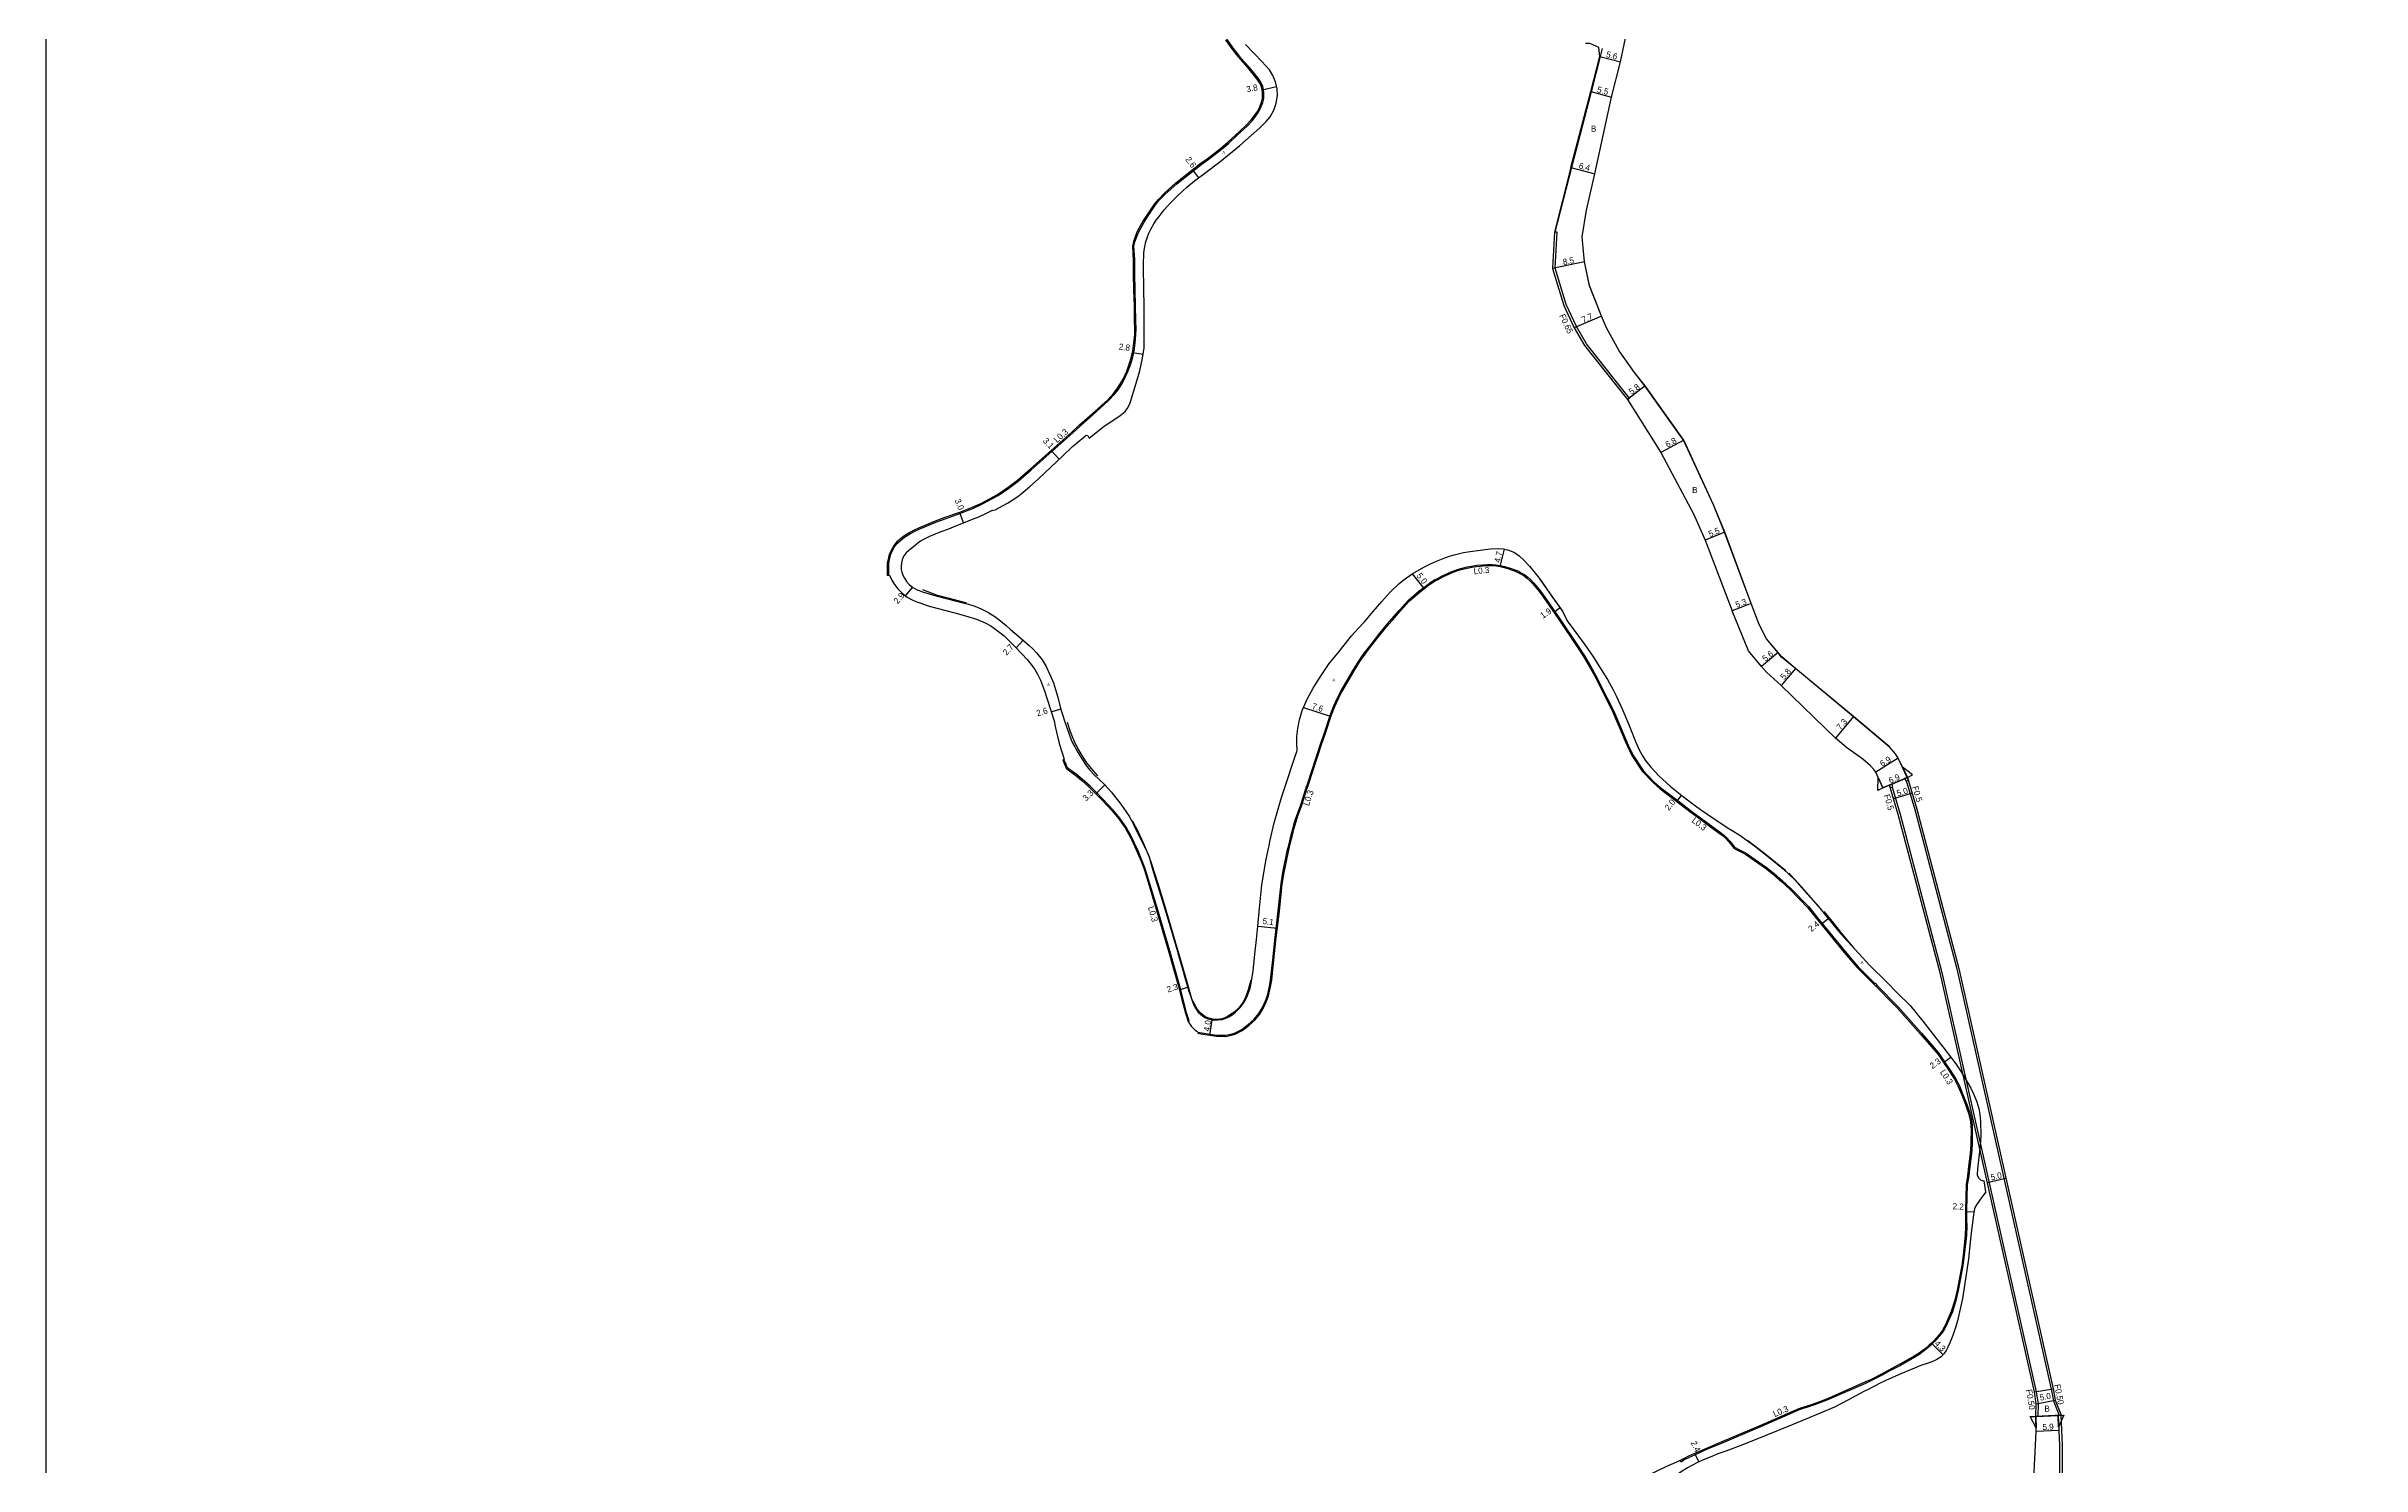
# Model space of a CAD drawing. Header units: metres. Extents: x -4000 to 0, y -102000 to -99000.
# Drawn here: x -4000 to -3399, y -100783 to -100414 of the extents above; entities that cross this region are included whole.
import ezdxf

# ---------------------------------------------------------------- set-up
doc = ezdxf.new("R2010")
doc.units = ezdxf.units.M
doc.header["$LTSCALE"] = 2.5
for name, color, linetype in [('側溝・桝', 7, 'Continuous'), ('図郭', 7, 'Continuous'), ('幅員', 7, 'Continuous'), ('歩道・分離帯・安全施設', 7, 'Continuous'), ('舗装', 7, 'Continuous'), ('道路', 7, 'Continuous')]:
    doc.layers.add(name, color=color, linetype=linetype)
doc.styles.get("Standard").update_dxf_attribs({"font": ''})
doc.styles.add('YOKO_DECO', font='')
doc.styles.get('Standard').set_extended_font_data('@MS PGothic')
doc.styles.get('YOKO_DECO').set_extended_font_data('MS PGothic')

msp = doc.modelspace()

# ---------------------------------------------------------------- linework, layer by layer
at = {"layer": '側溝・桝'}
for points in [[(-3781.2, -100551.15), (-3781.16, -100548), (-3780.88, -100546.63), (-3780.63, -100545.69), (-3779.94, -100544.19), (-3779.5, -100543.47), (-3778.94, -100542.76), (-3777.08, -100541.26), (-3775.53, -100540.32), (-3774.39, -100539.71), (-3773.28, -100539.16), (-3768.97, -100537.38), (-3766.53, -100536.45), (-3762.73, -100535.12), (-3759.17, -100533.71), (-3756.97, -100532.69), (-3752.76, -100530.39), (-3749.98, -100528.5), (-3747.54, -100526.65), (-3744.16, -100523.75), (-3738.8, -100518.97), (-3735.67, -100516.17), (-3733.36, -100514.1), (-3731.38, -100512.28), (-3728.15, -100509.43), (-3724.07, -100505.75), (-3722.56, -100504.11), (-3721.63, -100502.95), (-3720.68, -100501.48), (-3720.03, -100500.31), (-3719.06, -100498.22), (-3718.4, -100496.42), (-3717.81, -100494.46), (-3717.47, -100492.84), (-3717.18, -100490.79), (-3716.97, -100488.57), (-3716.94, -100487.07), (-3716.98, -100484.99), (-3717.06, -100481.12), (-3717.17, -100477.02), (-3717.25, -100472.83), (-3717.3, -100469.09), (-3717.43, -100466.77), (-3717.49, -100465.66), (-3717.22, -100464.51), (-3716.68, -100462.96), (-3716.25, -100461.9), (-3714.87, -100459.36), (-3713.76, -100457.73), (-3711.89, -100454.92), (-3710.9, -100453.68), (-3709.37, -100452.11), (-3706.38, -100449.45), (-3702.65, -100446.44), (-3699.81, -100444.26), (-3698.31, -100443.22), (-3695.61, -100441.13), (-3694.16, -100439.94), (-3692.86, -100438.81), (-3690.85, -100436.98), (-3689.7, -100435.89), (-3688.19, -100434.48), (-3686.74, -100432.93), (-3686.17, -100432.23), (-3685.14, -100430.78), (-3684.59, -100429.72), (-3684.02, -100428.27), (-3683.79, -100427.16), (-3683.74, -100426.55), (-3683.73, -100425.85), (-3683.84, -100424.89), (-3684.05, -100424.11), (-3684.43, -100423.21), (-3684.74, -100422.71), (-3685.24, -100421.99), (-3686.24, -100420.69), (-3687.64, -100419.01), (-3689.52, -100416.91), (-3690.62, -100415.57), (-3691.38, -100414.57), (-3691.96, -100413.76), (-3693.39, -100411.8)], [(-3589.3, -100505.5), (-3588.79, -100505.1), (-3591.52, -100501.63), (-3599.94, -100491.02), (-3602.53, -100486.53), (-3605.25, -100480.78), (-3608.11, -100471.34), (-3607.6, -100461.99), (-3608.25, -100461.95)], [(-3700.87, -100669.87), (-3696.04, -100670.61), (-3693.69, -100670.67), (-3692.28, -100670.37), (-3691.34, -100670.1), (-3689.51, -100669.15), (-3687.83, -100667.87), (-3686.28, -100666.52), (-3685.07, -100665), (-3684.12, -100663.45), (-3683.31, -100661.72), (-3682.83, -100660.34), (-3682.29, -100658), (-3681.99, -100656.36), (-3681.45, -100651.04), (-3680.92, -100646.09), (-3680.02, -100638.37), (-3679.26, -100631.36), (-3678.78, -100628.34), (-3677.67, -100622.84), (-3677.19, -100620.89), (-3676.63, -100618.6), (-3676.24, -100617.04), (-3675.66, -100615.07), (-3675.18, -100613.58), (-3674.27, -100611.04), (-3672.84, -100606.66), (-3672.35, -100605.14), (-3669.03, -100594.99), (-3668.09, -100592.31), (-3666.44, -100587.32), (-3665.58, -100585.1), (-3665.16, -100584.15), (-3664.55, -100582.84), (-3663.85, -100581.47), (-3662.96, -100579.94), (-3660.82, -100576.24), (-3659.89, -100574.67), (-3659.07, -100573.42), (-3658.1, -100572.03), (-3657.23, -100570.85), (-3655.9, -100569.15), (-3653.59, -100566.18), (-3651.61, -100563.75), (-3650.51, -100562.48), (-3648.6, -100560.31), (-3646.15, -100557.57), (-3643.38, -100555.22), (-3641.49, -100553.76), (-3640.34, -100552.93), (-3639.38, -100552.35), (-3638.62, -100551.95), (-3637.41, -100551.3), (-3635.86, -100550.57), (-3634.65, -100550.07), (-3633.22, -100549.55), (-3632.21, -100549.26), (-3630.98, -100548.97), (-3629.78, -100548.75), (-3628.43, -100548.55), (-3626.83, -100548.39), (-3625.66, -100548.31), (-3624.36, -100548.32), (-3623.44, -100548.4), (-3622.31, -100548.6), (-3621.25, -100548.87), (-3620.03, -100549.21), (-3619.44, -100549.41), (-3618.52, -100549.73), (-3617.82, -100550.03), (-3616.91, -100550.49), (-3615.99, -100551.04), (-3615.21, -100551.66), (-3614.44, -100552.34), (-3613.7, -100553.1), (-3612.68, -100554.29), (-3611.89, -100555.3), (-3610.78, -100556.82), (-3609.36, -100558.84), (-3606.88, -100562.46), (-3602.31, -100569.33), (-3600.5, -100572.11), (-3598.66, -100575.17), (-3597.57, -100577.06), (-3596.31, -100579.59), (-3594.65, -100582.91), (-3593.03, -100586.15), (-3592.1, -100588.28), (-3591.22, -100590.39), (-3589.12, -100595.28), (-3587.89, -100597.8), (-3585.24, -100601.88), (-3582.44, -100604.78), (-3580.63, -100606.36), (-3575.48, -100610.31), (-3572.55, -100612.52), (-3569.76, -100614.58), (-3567.17, -100616.53), (-3564.41, -100618.53), (-3563.59, -100619.25), (-3562.7, -100620.26), (-3561.58, -100621.65), (-3561.36, -100621.91), (-3560.59, -100622.33), (-3558.51, -100623.33), (-3557.82, -100623.79), (-3556.16, -100624.97), (-3553.31, -100627), (-3551.2, -100628.68), (-3549.02, -100630.54), (-3546.87, -100632.56), (-3542.2, -100637.32), (-3539.59, -100640.61), (-3532.34, -100649.47), (-3530.52, -100651.61), (-3529.37, -100652.89), (-3527.93, -100654.33), (-3525.45, -100656.8), (-3524.98, -100657.27)], [(-3703.41, -100667.06), (-3703.12, -100666.96), (-3703.83, -100664.87), (-3704.73, -100661.31), (-3705.61, -100657.91), (-3708.2, -100648.75), (-3711.38, -100637.78), (-3714.03, -100629.06), (-3714.65, -100627.18), (-3714.89, -100626.45), (-3715.6, -100624.7), (-3716.59, -100622.32), (-3717.42, -100620.58), (-3718.28, -100618.78), (-3718.98, -100617.52), (-3719.51, -100616.61), (-3720.36, -100615.35), (-3721.17, -100614.25), (-3722.37, -100612.75), (-3723.82, -100611.11), (-3725.81, -100609.05), (-3727.15, -100607.71), (-3728.88, -100605.95), (-3730.92, -100604.13), (-3732.49, -100602.86), (-3733.71, -100601.99), (-3733.95, -100601.81), (-3734.82, -100601.06), (-3735.19, -100600.07), (-3735.66, -100598.98)], [(-3520.55, -100606.21), (-3518.49, -100613.19)], [(-3516.88, -100604.5), (-3514.66, -100612.04), (-3503.75, -100653.42), (-3479.24, -100762.66), (-3478.67, -100765.68), (-3477.15, -100769.47)], [(-3518.49, -100613.19), (-3507.64, -100654.37), (-3483.12, -100763.3), (-3482.59, -100766.45), (-3482.71, -100769.73), (-3483.21, -100769.72)], [(-3524.55, -100657.7), (-3518.99, -100663.31), (-3512.96, -100670.17), (-3510, -100673.54), (-3508.37, -100675.51), (-3506.92, -100677.59), (-3505.47, -100679.75), (-3504.13, -100681.91), (-3503.1, -100683.86), (-3502.16, -100686.05), (-3501.09, -100688.8), (-3500.39, -100690.86), (-3499.97, -100692.53), (-3499.81, -100694.08), (-3499.75, -100695.51), (-3499.77, -100698.29), (-3499.8, -100699.12), (-3499.98, -100701.46), (-3500.4, -100704.81), (-3500.66, -100707.21), (-3501.04, -100709.51), (-3501.23, -100716.11), (-3501.2, -100718.56), (-3501.19, -100720.32), (-3501.25, -100722.69), (-3501.82, -100727.82), (-3502.19, -100730.55), (-3502.78, -100733.78), (-3503.4, -100736.98), (-3503.98, -100739.62), (-3504.91, -100742.54), (-3506.24, -100745.62), (-3506.77, -100746.69), (-3507.33, -100747.64), (-3508.3, -100748.88), (-3509.54, -100750.28), (-3510.14, -100750.9), (-3510.78, -100751.51), (-3511.72, -100752.29), (-3513.58, -100753.73), (-3514.64, -100754.36), (-3518.38, -100756.46), (-3521.46, -100758.07), (-3523.18, -100758.99), (-3525.89, -100760.36), (-3527.5, -100761.13), (-3537.49, -100765.5), (-3539.31, -100766.23), (-3540.74, -100766.75), (-3542.56, -100767.34), (-3544.22, -100767.87), (-3544.7, -100768.05), (-3546.29, -100768.74), (-3554.77, -100772.41), (-3565.71, -100777.07), (-3567.72, -100777.89), (-3569.7, -100778.75), (-3571.73, -100779.67), (-3573.29, -100780.36), (-3574.58, -100780.99), (-3574.91, -100781.15)], [(-3475.89, -100800), (-3476.27, -100794.09), (-3476.27, -100777.23), (-3476.62, -100769.44)]]:
    msp.add_lwpolyline(points, dxfattribs=at)
for points in [[(-3517.07, -100604.55), (-3516.4, -100604.36), (-3516.6, -100603.68), (-3517.27, -100603.88)], [(-3521.03, -100606.35), (-3520.36, -100606.15), (-3520.55, -100605.48), (-3521.22, -100605.68)], [(-3524.77, -100657.92), (-3524.44, -100657.59), (-3524.87, -100657.16), (-3525.2, -100657.49)], [(-3575.43, -100781.61), (-3575.64, -100781.18), (-3575.04, -100780.88), (-3574.83, -100781.31)]]:
    msp.add_lwpolyline(points, close=True, dxfattribs=at)
at = {"layer": '図郭'}
msp.add_lwpolyline([(-4000, -100800), (-4000, -100200), (-3200, -100200), (-3200, -100800)], close=True, dxfattribs=at)
at = {"layer": '幅員'}
for points in [[(-3596.49, -100416.31), (-3591.1, -100417.71)], [(-3684.16, -100424.95), (-3680.43, -100424.14)], [(-3598.8, -100425.46), (-3593.48, -100426.86)], [(-3702.31, -100445.76), (-3700.72, -100447.88)], [(-3603.97, -100445.15), (-3597.78, -100446.78)], [(-3600.44, -100469.68), (-3608.76, -100471.42)], [(-3596.03, -100483.79), (-3603.11, -100486.83)], [(-3717.89, -100493.26), (-3715.08, -100493.67)], [(-3584.74, -100501.92), (-3589.3, -100505.5)], [(-3739.01, -100518.73), (-3736.9, -100520.97)], [(-3574.68, -100516.02), (-3580.66, -100519.26)], [(-3762.84, -100534.82), (-3761.74, -100537.59)], [(-3564.04, -100539.94), (-3569.12, -100542.04)], [(-3622.38, -100548.9), (-3621.28, -100544.35)], [(-3776.81, -100556.49), (-3774.96, -100554.27)], [(-3645.2, -100550.73), (-3642.15, -100554.65)], [(-3608.46, -100560.7), (-3606.88, -100559.58)], [(-3557.14, -100558.48), (-3562.1, -100560.35)], [(-3748.07, -100570.04), (-3746.26, -100568.02)], [(-3550.18, -100571.25), (-3554.49, -100574.82)], [(-3545.67, -100575.37), (-3549.4, -100579.81)], [(-3738.99, -100586.65), (-3736.48, -100585.88)], [(-3673.47, -100585.5), (-3666.3, -100587.88)], [(-3530.59, -100587.87), (-3535.3, -100593.45)], [(-3518.98, -100598.67), (-3524.82, -100602.34)], [(-3516.6, -100603.68), (-3522.94, -100606.42)], [(-3727.38, -100607.94), (-3725.08, -100605.61)], [(-3576.51, -100609.9), (-3575.25, -100608.33)], [(-3515.39, -100607.8), (-3520.18, -100609.21)], [(-3685.32, -100642.29), (-3680.24, -100642.88)], [(-3538.97, -100641.85), (-3537.14, -100640.36)], [(-3705.7, -100658.86), (-3703.55, -100658.19)], [(-3697.79, -100670.65), (-3697.15, -100666.67)], [(-3507.18, -100677.76), (-3505.32, -100676.37)], [(-3495.87, -100708.93), (-3491.03, -100707.85)], [(-3501.53, -100716.44), (-3499.29, -100716.56)], [(-3510.35, -100750.68), (-3507.34, -100753.73)], [(-3483.1, -100766.48), (-3478.19, -100765.53)], [(-3477.24, -100773.36), (-3483.14, -100773.63)], [(-3571.85, -100779.39), (-3570.77, -100781.57)]]:
    msp.add_lwpolyline(points, dxfattribs=at)
at = {"layer": '歩道・分離帯・安全施設'}
for points in [[(-3595.9, -100414.27), (-3596.4, -100416.33), (-3598.7, -100425.48), (-3603.87, -100445.18), (-3608.15, -100461.98)], [(-3516.63, -100603.7), (-3519.01, -100598.69), (-3519.7, -100597.58), (-3521.36, -100595.71), (-3530.61, -100587.89), (-3545.69, -100575.39), (-3549.27, -100572.39), (-3550.2, -100571.27), (-3553.19, -100567.66), (-3555.11, -100563.95), (-3557.17, -100558.49), (-3564.07, -100539.95), (-3566.99, -100532.88), (-3574.71, -100516.03), (-3584.77, -100501.93), (-3587.5, -100498.47), (-3591.45, -100492.8), (-3594.76, -100486.82), (-3596.06, -100483.8), (-3599.17, -100475.89), (-3600.47, -100469.69), (-3601, -100464.18)], [(-3760.91, -100558.35), (-3765.37, -100557.2), (-3768.48, -100556.36), (-3772.34, -100554.94)], [(-3606.11, -100560.49), (-3609.13, -100556.26), (-3612.08, -100552.05)], [(-3726.9, -100603.24), (-3728.5, -100601.39), (-3729.7, -100599.89), (-3730.7, -100598.43), (-3732.26, -100595.83), (-3733.1, -100594), (-3733.93, -100591.79), (-3734.75, -100589.4)], [(-3687.09, -100656.36), (-3687.79, -100658.88), (-3688.14, -100659.94), (-3688.57, -100661.01), (-3689.2, -100662.18), (-3690.24, -100663.53), (-3691.44, -100664.64), (-3692.91, -100665.65), (-3693.88, -100666.12), (-3694.55, -100666.38), (-3695.85, -100666.56), (-3696.78, -100666.54), (-3698.28, -100666.18), (-3699.11, -100665.77), (-3700.13, -100664.95), (-3701.04, -100663.9), (-3701.95, -100662.27), (-3702.43, -100661.19), (-3703.47, -100657.49), (-3704.99, -100652.4), (-3706.29, -100647.98), (-3707.9, -100642.37), (-3709.55, -100636.73), (-3711.2, -100631.3), (-3712.87, -100626.19), (-3713.55, -100624.21), (-3714.97, -100620.77), (-3716.41, -100617.76), (-3717.86, -100614.98)], [(-3548.16, -100627.97), (-3553.63, -100623.53), (-3558.05, -100620.11)], [(-3539.14, -100637.75), (-3543.97, -100632.15), (-3546.83, -100629.06), (-3547.3, -100628.52)], [(-3530.39, -100648.05), (-3533.86, -100643.92), (-3536.08, -100641.13), (-3538.24, -100638.48)]]:
    msp.add_lwpolyline(points, dxfattribs=at)
at = {"layer": '道路'}
for points in [[(-3600.97, -100464.17), (-3601.06, -100463.21), (-3599.92, -100456.3), (-3597.78, -100446.78), (-3593.48, -100426.86), (-3591.1, -100417.71), (-3589.18, -100408.7)], [(-3758.36, -100532.97), (-3757.12, -100532.4), (-3752.93, -100530.11), (-3750.17, -100528.24), (-3747.74, -100526.4), (-3744.37, -100523.5), (-3739.01, -100518.73), (-3735.89, -100515.93), (-3733.58, -100513.86), (-3731.6, -100512.03), (-3728.37, -100509.18), (-3724.3, -100505.52), (-3722.81, -100503.9), (-3721.9, -100502.76), (-3720.96, -100501.31), (-3720.32, -100500.16), (-3719.36, -100498.1), (-3718.7, -100496.31), (-3718.13, -100494.38), (-3717.79, -100492.79), (-3717.5, -100490.75), (-3717.29, -100488.55), (-3717.26, -100487.07), (-3717.31, -100484.99), (-3717.38, -100481.13), (-3717.49, -100477.03), (-3717.58, -100472.83), (-3717.62, -100469.35), (-3717.62, -100469.37), (-3717.82, -100465.63), (-3717.54, -100464.42), (-3716.98, -100462.84), (-3716.54, -100461.76), (-3715.15, -100459.19), (-3714.03, -100457.55), (-3712.15, -100454.73), (-3711.14, -100453.46), (-3709.59, -100451.88), (-3706.59, -100449.2), (-3702.85, -100446.18), (-3700, -100443.99), (-3698.5, -100442.96), (-3695.81, -100440.87), (-3694.37, -100439.69), (-3693.08, -100438.56), (-3691.08, -100436.74), (-3689.92, -100435.65), (-3688.42, -100434.24), (-3686.98, -100432.71), (-3686.43, -100432.03), (-3685.42, -100430.61), (-3684.89, -100429.59), (-3684.33, -100428.18), (-3684.11, -100427.12), (-3684.07, -100426.53), (-3684.06, -100425.86), (-3684.16, -100424.95), (-3684.35, -100424.22), (-3684.72, -100423.36), (-3685.01, -100422.89), (-3685.5, -100422.18), (-3686.5, -100420.89), (-3687.88, -100419.22), (-3689.76, -100417.12), (-3690.87, -100415.77), (-3691.64, -100414.76), (-3692.22, -100413.95), (-3693.66, -100411.99)], [(-3684.19, -100417.72), (-3688.51, -100413.2)], [(-3603.97, -100445.15), (-3598.8, -100425.46), (-3596.49, -100416.31)], [(-3596.49, -100416.31), (-3596.78, -100414.01), (-3599.08, -100412.98), (-3600.18, -100412.98)], [(-3687.04, -100436.83), (-3684.8, -100434.83), (-3683.15, -100433.25), (-3682.1, -100432), (-3681.15, -100430.32), (-3680.51, -100428.5), (-3680.22, -100426.46), (-3680.3, -100424.72), (-3680.68, -100422.95), (-3681.41, -100421.29), (-3682.32, -100419.81), (-3683.38, -100418.61), (-3684.19, -100417.72)], [(-3714.86, -100488.2), (-3714.84, -100481.17), (-3714.9, -100476.82), (-3715, -100470.99), (-3714.98, -100469.39), (-3714.96, -100468.37), (-3714.88, -100467.48), (-3714.81, -100466.7), (-3714.68, -100465.8), (-3714.45, -100464.79), (-3714.08, -100463.44), (-3713.64, -100462.28), (-3713.11, -100461.17), (-3712.31, -100459.78), (-3711.68, -100458.82), (-3710.72, -100457.52), (-3709.62, -100456.19), (-3707.9, -100454.29), (-3706.27, -100452.64), (-3704.88, -100451.36), (-3703.72, -100450.33), (-3701.78, -100448.67), (-3698.76, -100446.41), (-3695.17, -100443.71), (-3690.03, -100439.49), (-3687.04, -100436.83)], [(-3603.97, -100445.15), (-3608.25, -100461.95)], [(-3608.25, -100461.95), (-3608.76, -100471.42), (-3605.86, -100481.01), (-3603.11, -100486.83), (-3600.48, -100491.39), (-3592.03, -100502.03), (-3589.3, -100505.5)], [(-3516.6, -100603.68), (-3518.98, -100598.67), (-3519.68, -100597.56), (-3521.34, -100595.68), (-3530.59, -100587.87), (-3545.67, -100575.37), (-3549.24, -100572.37), (-3550.18, -100571.25), (-3553.17, -100567.65), (-3555.08, -100563.94), (-3557.14, -100558.48), (-3564.04, -100539.94), (-3566.96, -100532.87), (-3574.68, -100516.02), (-3584.74, -100501.92), (-3587.47, -100498.45), (-3591.43, -100492.78), (-3594.73, -100486.81), (-3596.03, -100483.79), (-3599.14, -100475.88), (-3600.44, -100469.68), (-3600.97, -100464.17)], [(-3754.35, -100534.35), (-3753.52, -100534.17), (-3750.31, -100532.4), (-3747.62, -100530.66), (-3746.81, -100529.99), (-3744.6, -100528.14), (-3742.23, -100525.97), (-3736.09, -100520.2), (-3733.42, -100517.69), (-3730.54, -100515.26), (-3729.88, -100514.74), (-3729.5, -100514.84), (-3729.15, -100515.47), (-3725.12, -100512.29), (-3724.31, -100511.75), (-3721.04, -100509.66), (-3719.8, -100508.56), (-3719.14, -100507.75), (-3718.53, -100506.61), (-3717.14, -100502.09), (-3715.94, -100498), (-3715.24, -100494.71), (-3714.84, -100492.02), (-3714.81, -100489.98), (-3714.86, -100488.2)], [(-3589.3, -100505.5), (-3580.66, -100519.26), (-3572.15, -100535.14), (-3569.12, -100542.04), (-3562.1, -100560.35)], [(-3758.36, -100532.97), (-3759.3, -100533.41), (-3762.84, -100534.82), (-3766.64, -100536.15), (-3769.09, -100537.08), (-3773.41, -100538.86), (-3774.54, -100539.42), (-3775.69, -100540.04), (-3777.27, -100540.99), (-3779.17, -100542.53), (-3779.77, -100543.28), (-3780.22, -100544.02), (-3781.01, -100545.55), (-3781.27, -100546.54), (-3781.56, -100547.96), (-3781.6, -100551.15), (-3780.97, -100551.15), (-3780.38, -100552.43), (-3779.67, -100553.58), (-3778.82, -100554.66), (-3777.87, -100555.64), (-3777.17, -100556.23), (-3776.39, -100556.79), (-3775.24, -100557.46), (-3774.18, -100557.94), (-3773.11, -100558.31), (-3770.93, -100559.05), (-3768.68, -100559.67), (-3764.04, -100560.88), (-3761.25, -100561.68), (-3758.38, -100562.53), (-3756.15, -100563.48), (-3754.7, -100564.26), (-3753.68, -100564.96), (-3751.32, -100566.83), (-3748.07, -100570.04), (-3745.26, -100573.01), (-3744.19, -100574.29), (-3743.23, -100575.64), (-3742.54, -100576.84), (-3741.78, -100578.37), (-3740.73, -100581.19), (-3739.28, -100585.77), (-3738.19, -100589.01), (-3737.98, -100590.45), (-3737.26, -100593.36), (-3736.77, -100595.41), (-3735.58, -100598.95), (-3735.97, -100599.09), (-3735.5, -100600.19), (-3735.1, -100601.26), (-3734.16, -100602.07), (-3733.91, -100602.25), (-3732.69, -100603.13), (-3731.14, -100604.38), (-3729.1, -100606.19), (-3727.38, -100607.94), (-3726.05, -100609.28), (-3724.07, -100611.33), (-3722.62, -100612.96), (-3721.43, -100614.46), (-3720.63, -100615.54), (-3719.79, -100616.78), (-3719.26, -100617.69), (-3718.57, -100618.93), (-3717.71, -100620.72), (-3716.89, -100622.45), (-3715.91, -100624.83), (-3715.2, -100626.56), (-3714.96, -100627.29), (-3714.34, -100629.16), (-3711.69, -100637.88), (-3708.52, -100648.85), (-3705.93, -100658), (-3705.02, -100661.39), (-3704.12, -100664.96), (-3703.41, -100667.06), (-3703.15, -100667.5), (-3702.9, -100667.91), (-3702.59, -100668.28), (-3702.17, -100668.76), (-3701.91, -100669.02), (-3701.57, -100669.33), (-3701.19, -100669.63), (-3700.87, -100669.87), (-3700.91, -100670.16), (-3700.13, -100670.28)], [(-3754.35, -100534.35), (-3755.91, -100535.1), (-3757.91, -100536.07), (-3759.48, -100536.69), (-3764.46, -100538.67), (-3765.63, -100539.13), (-3767.63, -100539.85), (-3770.6, -100541.06), (-3772.18, -100541.81), (-3772.9, -100542.27), (-3773.61, -100542.78), (-3774.25, -100543.3), (-3776.01, -100544.77), (-3776.65, -100545.35), (-3777.17, -100545.98), (-3777.53, -100546.62), (-3777.7, -100547.16), (-3777.88, -100547.92), (-3777.98, -100548.86), (-3777.93, -100549.6), (-3777.79, -100550.34), (-3777.51, -100551.12), (-3777.11, -100551.92), (-3776.58, -100552.78), (-3775.9, -100553.5), (-3774.95, -100554.29), (-3773.62, -100555), (-3773.25, -100555.14), (-3772.39, -100555.47), (-3770.97, -100555.91), (-3769.57, -100556.29), (-3766.98, -100557), (-3762.9, -100558.01), (-3760.47, -100558.66), (-3758.84, -100559.17), (-3757.14, -100559.87), (-3755.41, -100560.69), (-3753.63, -100561.83), (-3752.6, -100562.61), (-3750.66, -100564.21), (-3749.53, -100565.2), (-3746.79, -100567.53), (-3744.71, -100569.41), (-3743.78, -100570.3), (-3742.81, -100571.26), (-3741.35, -100573.1), (-3740.33, -100574.87), (-3739.47, -100576.6), (-3738.66, -100578.5), (-3738.42, -100579.1), (-3737.59, -100581.67), (-3737.25, -100582.83), (-3736.44, -100586), (-3736.13, -100587.03), (-3735.4, -100589.27), (-3734.28, -100592.43), (-3733.76, -100593.92), (-3733.43, -100594.66), (-3732.87, -100595.74), (-3732.44, -100596.55), (-3731.98, -100597.31), (-3731.05, -100598.83), (-3729.87, -100600.58), (-3729.39, -100601.25), (-3728.85, -100601.86), (-3727.84, -100602.99)], [(-3682.17, -100620.36), (-3681.09, -100615.48), (-3679.2, -100608.93), (-3678.28, -100606.29), (-3675.66, -100598.4), (-3675.14, -100596.96), (-3675.1, -100596.55), (-3675.14, -100594.78), (-3675.15, -100593.05), (-3674.94, -100590.99), (-3674.49, -100588.7), (-3673.8, -100586.25), (-3672.53, -100583.35), (-3670.95, -100580.47), (-3669.67, -100578.43), (-3668.19, -100576.14), (-3666.76, -100574.09), (-3664.55, -100571.35), (-3662.58, -100568.89), (-3660.94, -100566.91), (-3659.34, -100565.02), (-3657.64, -100563.24), (-3655.35, -100560.55), (-3653.12, -100557.95), (-3650.95, -100555.49), (-3648.73, -100553.39), (-3647.33, -100552.27), (-3645.2, -100550.73), (-3642.04, -100548.94), (-3640.48, -100548.2), (-3638.9, -100547.46), (-3636.78, -100546.59), (-3635.57, -100546.15), (-3634.28, -100545.79), (-3631.87, -100545.26), (-3630.78, -100545.09), (-3626.96, -100544.56), (-3624.85, -100544.27), (-3623.08, -100544.2), (-3621.48, -100544.3), (-3620.08, -100544.63), (-3618.66, -100545.24), (-3617.4, -100546.09), (-3616.19, -100547.22), (-3614.75, -100548.8), (-3612.11, -100552.02), (-3610.8, -100553.96), (-3609.13, -100556.39), (-3606.29, -100560.42), (-3605.51, -100561.84), (-3604.95, -100562.97), (-3602.71, -100566), (-3600.59, -100568.94), (-3598.31, -100572.14), (-3596.71, -100574.68), (-3594.51, -100578.22), (-3593.03, -100580.87), (-3592.15, -100582.66), (-3590.77, -100585.69), (-3589.03, -100589.76), (-3588.51, -100591.03), (-3587.18, -100594.31), (-3586.21, -100596.67), (-3585.49, -100597.9), (-3584.68, -100599.19), (-3583.21, -100601.04), (-3581.16, -100603.24), (-3578.23, -100605.94), (-3574.72, -100608.75), (-3571.29, -100611.35), (-3570.06, -100612.18), (-3568.41, -100613.31), (-3563.15, -100616.84), (-3562.11, -100617.47), (-3560.08, -100618.71), (-3558.46, -100619.86), (-3556.34, -100621.45), (-3552.58, -100624.42), (-3548.88, -100627.44), (-3545.84, -100630.27), (-3543.37, -100633.02), (-3540.14, -100636.69), (-3535.16, -100642.8), (-3533.96, -100644.26), (-3532.14, -100646.21), (-3526.32, -100652.57), (-3521.94, -100656.86), (-3519.15, -100659.73), (-3515.9, -100662.95), (-3512.55, -100666.98), (-3507.35, -100673.67), (-3504.04, -100678.09), (-3502.61, -100680.2), (-3500.94, -100682.95), (-3500.08, -100684.46), (-3499.34, -100686.06), (-3498.59, -100688.01), (-3498.03, -100689.67), (-3497.74, -100691.25), (-3497.58, -100692.97), (-3497.52, -100696.84), (-3497.56, -100698.14), (-3497.76, -100700.09), (-3498.36, -100705.41), (-3498.51, -100706.95), (-3498.09, -100707.72), (-3497.6, -100708.22), (-3497.16, -100708.43), (-3496.64, -100708.52)], [(-3672.66, -100607.09), (-3672.55, -100606.75), (-3672.06, -100605.24), (-3668.74, -100595.09), (-3667.8, -100592.41), (-3666.15, -100587.42), (-3665.29, -100585.21), (-3664.88, -100584.28), (-3664.27, -100582.97), (-3663.58, -100581.62), (-3662.7, -100580.09), (-3660.56, -100576.4), (-3659.63, -100574.84), (-3658.82, -100573.59), (-3657.85, -100572.21), (-3656.99, -100571.04), (-3655.66, -100569.34), (-3653.35, -100566.37), (-3651.37, -100563.95), (-3650.28, -100562.68), (-3648.37, -100560.51), (-3645.94, -100557.79), (-3643.18, -100555.46), (-3641.31, -100554), (-3640.17, -100553.18), (-3639.23, -100552.62), (-3638.47, -100552.22), (-3637.27, -100551.57), (-3635.74, -100550.85), (-3634.54, -100550.35), (-3633.12, -100549.84), (-3632.14, -100549.55), (-3630.92, -100549.27), (-3629.73, -100549.06), (-3628.4, -100548.85), (-3626.8, -100548.7), (-3625.65, -100548.61), (-3624.38, -100548.63), (-3623.48, -100548.71), (-3622.38, -100548.9), (-3621.33, -100549.16), (-3620.12, -100549.51), (-3619.54, -100549.7), (-3618.63, -100550.02), (-3617.95, -100550.31), (-3617.05, -100550.76), (-3616.16, -100551.3), (-3615.4, -100551.89), (-3614.66, -100552.56), (-3613.93, -100553.3), (-3612.92, -100554.48), (-3612.13, -100555.48), (-3611.03, -100557), (-3609.61, -100559.02), (-3607.14, -100562.63), (-3602.56, -100569.5), (-3600.76, -100572.27), (-3598.92, -100575.33), (-3597.84, -100577.2), (-3596.58, -100579.72), (-3594.93, -100583.04), (-3593.31, -100586.28), (-3592.39, -100588.4), (-3591.5, -100590.51), (-3589.9, -100594.24)], [(-3549.4, -100579.81), (-3553.23, -100576.34), (-3554.49, -100574.82), (-3557.87, -100570.75), (-3562.1, -100560.35)], [(-3549.4, -100579.81), (-3535.3, -100593.45)], [(-3589.9, -100594.24), (-3589.39, -100595.4), (-3588.16, -100597.95), (-3585.48, -100602.08), (-3582.66, -100605), (-3580.82, -100606.6), (-3575.66, -100610.55), (-3572.73, -100612.77), (-3569.94, -100614.83), (-3567.35, -100616.78), (-3564.6, -100618.78), (-3563.8, -100619.46)], [(-3521.22, -100605.68), (-3522.94, -100606.42), (-3524.82, -100602.34), (-3525.22, -100601.71), (-3526.17, -100600.63), (-3528.19, -100598.93), (-3532.41, -100595.89), (-3535.3, -100593.45)], [(-3727.84, -100602.99), (-3726.59, -100604.11), (-3725.18, -100605.51), (-3723.43, -100607.44), (-3720.9, -100610.59), (-3718.69, -100613.73), (-3718.09, -100614.87), (-3717.5, -100616.12)], [(-3522.94, -100606.41), (-3524.3, -100607.05), (-3524.2, -100603.69), (-3522.94, -100606.41)], [(-3522.94, -100606.41), (-3516.6, -100603.68), (-3515.24, -100603.04), (-3517.89, -100600.97), (-3516.6, -100603.68)], [(-3516.6, -100603.68), (-3514.17, -100611.91), (-3503.27, -100653.3), (-3478.75, -100762.57), (-3478.19, -100765.53), (-3476.62, -100769.44)], [(-3679.14, -100633.11), (-3678.95, -100631.4), (-3678.48, -100628.39), (-3677.38, -100622.9), (-3676.89, -100620.96), (-3676.33, -100618.67), (-3675.95, -100617.12), (-3675.37, -100615.16), (-3674.89, -100613.68), (-3673.98, -100611.14), (-3672.66, -100607.09)], [(-3518.97, -100613.33), (-3521.22, -100605.68)], [(-3483.21, -100769.72), (-3483.1, -100766.48), (-3483.61, -100763.38), (-3508.12, -100654.49), (-3518.97, -100613.33)], [(-3717.5, -100616.12), (-3716.04, -100619.08), (-3715.04, -100621.15), (-3714.53, -100622.21), (-3713.99, -100623.26), (-3713.58, -100624.35), (-3713.11, -100625.92), (-3712.4, -100628.36), (-3710.5, -100634.41), (-3709.16, -100638.91), (-3707.49, -100644.49), (-3706.18, -100648.95), (-3705.73, -100650.53), (-3704.72, -100654.03), (-3704.51, -100654.78), (-3703.61, -100657.99), (-3703.32, -100658.92), (-3702.58, -100661.23), (-3702.23, -100662.16), (-3702.06, -100662.62), (-3701.64, -100663.41), (-3701.37, -100663.86), (-3700.78, -100664.64), (-3700.11, -100665.32), (-3699.67, -100665.67), (-3699.04, -100666.03), (-3698.26, -100666.38), (-3697.52, -100666.61), (-3696.76, -100666.74), (-3695.73, -100666.71), (-3694.6, -100666.55), (-3694.35, -100666.51), (-3693.79, -100666.35), (-3692.86, -100665.91), (-3692, -100665.34), (-3691.16, -100664.72), (-3690.01, -100663.56), (-3689.04, -100662.34), (-3688.34, -100661.12), (-3688.03, -100660.37), (-3687.76, -100659.65), (-3687.5, -100658.92), (-3687.23, -100658), (-3687.03, -100657.18), (-3686.54, -100653.97), (-3686.15, -100650.56), (-3686.09, -100649.56), (-3685.68, -100645.79), (-3685.32, -100642.29), (-3684.86, -100637.62), (-3684.23, -100631.62), (-3683.85, -100629.06), (-3683.2, -100625.39), (-3682.58, -100622.17), (-3682.41, -100621.43), (-3682.17, -100620.36)], [(-3563.8, -100619.46), (-3562.93, -100620.45), (-3561.82, -100621.84), (-3561.55, -100622.15), (-3560.73, -100622.6), (-3558.67, -100623.59), (-3558, -100624.04), (-3556.34, -100625.22), (-3553.49, -100627.25), (-3551.39, -100628.92), (-3549.22, -100630.77), (-3547.08, -100632.78), (-3542.43, -100637.52), (-3539.83, -100640.8), (-3532.57, -100649.67), (-3530.76, -100651.81), (-3529.6, -100653.1), (-3528.14, -100654.55), (-3525.67, -100657.01), (-3519.22, -100663.52), (-3513.19, -100670.38), (-3510.23, -100673.74), (-3508.61, -100675.69), (-3507.18, -100677.76), (-3505.73, -100679.92), (-3504.39, -100682.06), (-3503.38, -100684), (-3502.44, -100686.17), (-3501.38, -100688.9), (-3500.68, -100690.94), (-3500.28, -100692.58), (-3500.12, -100694.11), (-3500.06, -100695.51), (-3500.08, -100698.29), (-3500.1, -100699.1), (-3500.28, -100701.43), (-3500.71, -100704.78), (-3500.96, -100707.17), (-3501.34, -100709.47), (-3501.54, -100716.11), (-3501.5, -100718.56), (-3501.5, -100720.32), (-3501.55, -100722.67), (-3502.13, -100727.78), (-3502.49, -100730.5), (-3503.08, -100733.72), (-3503.7, -100736.91), (-3504.27, -100739.54), (-3505.2, -100742.43), (-3506.52, -100745.49), (-3507.05, -100746.55), (-3507.58, -100747.48), (-3508.53, -100748.69), (-3509.76, -100750.07), (-3510.35, -100750.68), (-3510.99, -100751.28), (-3511.91, -100752.05), (-3513.75, -100753.47), (-3514.8, -100754.09), (-3518.52, -100756.19), (-3521.6, -100757.8), (-3523.32, -100758.72), (-3526.03, -100760.09), (-3527.63, -100760.85), (-3537.61, -100765.22), (-3539.42, -100765.94), (-3540.84, -100766.46), (-3542.66, -100767.04), (-3544.33, -100767.58), (-3544.82, -100767.77), (-3546.41, -100768.46), (-3554.89, -100772.13), (-3565.83, -100776.79), (-3567.84, -100777.61), (-3569.83, -100778.47), (-3571.85, -100779.39), (-3573.42, -100780.09)], [(-3700.13, -100670.28), (-3696.06, -100670.92), (-3693.66, -100670.97), (-3692.21, -100670.67), (-3691.22, -100670.38), (-3689.35, -100669.41), (-3687.63, -100668.11), (-3686.06, -100666.73), (-3684.82, -100665.17), (-3683.85, -100663.59), (-3683.03, -100661.83), (-3682.54, -100660.42), (-3681.99, -100658.06), (-3681.69, -100656.4), (-3681.14, -100651.08), (-3680.61, -100646.12), (-3679.72, -100638.4), (-3679.14, -100633.11)], [(-3496.21, -100711.37), (-3496.91, -100712.34), (-3497.7, -100713.38), (-3498.81, -100714.96), (-3499.14, -100715.81), (-3499.44, -100717.33), (-3500.12, -100722.75), (-3500.72, -100728.9), (-3502.32, -100739.09), (-3503.58, -100744.85), (-3504.16, -100746.9), (-3504.83, -100748.71), (-3505.53, -100750.63), (-3506.06, -100751.77), (-3506.5, -100752.6), (-3507.1, -100753.5), (-3507.85, -100754.23), (-3508.93, -100754.92), (-3509.82, -100755.33), (-3511.22, -100755.85), (-3513.11, -100756.53), (-3515.76, -100757.61)], [(-3496.21, -100711.37), (-3496.64, -100708.52)], [(-3515.76, -100757.61), (-3518.29, -100758.69), (-3521.25, -100759.96), (-3523.46, -100761.03), (-3526.99, -100762.82), (-3527.88, -100763.27), (-3532.02, -100765.5), (-3535.56, -100767.29)], [(-3483.61, -100763.38), (-3478.75, -100762.57)], [(-3535.56, -100767.29), (-3542.98, -100770.44), (-3546.56, -100771.89), (-3553.32, -100774.67), (-3559.16, -100776.99), (-3563.72, -100778.73), (-3565.83, -100779.48), (-3567.86, -100780.32), (-3569.81, -100781.1), (-3571.27, -100781.82), (-3573.68, -100783.11), (-3575.35, -100784.13), (-3581.9, -100788.63), (-3583.18, -100789.6), (-3584.03, -100790.36), (-3584.76, -100791.21), (-3585.19, -100792.02), (-3585.48, -100792.98), (-3585.64, -100794.19), (-3585.68, -100795.16), (-3585.52, -100796.53), (-3585.12, -100797.94), (-3584.52, -100799.14), (-3583.97, -100800)], [(-3483.21, -100769.72), (-3483.16, -100772.72), (-3484.71, -100769.75), (-3483.21, -100769.72), (-3477.42, -100769.48), (-3475.92, -100769.41), (-3477.3, -100772.48), (-3477.42, -100769.48)], [(-3483.7, -100800), (-3484.07, -100794.34), (-3484.07, -100793.09), (-3483.14, -100773.63), (-3483.21, -100769.72)], [(-3477.42, -100769.48), (-3483.21, -100769.72)], [(-3476.62, -100769.44), (-3477.42, -100769.48), (-3477.07, -100777.24), (-3477.07, -100794.12), (-3476.69, -100800)], [(-3573.42, -100780.09), (-3574.71, -100780.72), (-3576.54, -100781.62), (-3579.36, -100782.84), (-3581.69, -100783.97), (-3584.02, -100785.05), (-3585.86, -100786.48), (-3587.41, -100788.14), (-3588.29, -100789.65), (-3589.02, -100791.36), (-3589.32, -100793.22), (-3589.35, -100794.27), (-3589.29, -100795.76), (-3589.06, -100797.08), (-3588.42, -100799.13), (-3588.05, -100800)]]:
    msp.add_lwpolyline(points, dxfattribs=at)
msp.add_lwpolyline([(-3476.62, -100769.44), (-3483.21, -100769.72), (-3483.1, -100766.48), (-3483.61, -100763.38), (-3508.12, -100654.49), (-3518.97, -100613.33), (-3521.22, -100605.68), (-3516.6, -100603.68), (-3514.17, -100611.91), (-3503.27, -100653.3), (-3478.75, -100762.57), (-3478.19, -100765.53)], close=True, dxfattribs=at)

# ---------------------------------------------------------------- texts
at = {"layer": '側溝・桝'}
for s, rotation, p in [('F0.65', 295.30909, (-3607.07, -100483.7)), ('L0.3', 42, (-3737.45, -100516.82)), ('L0.3', 6, (-3629.16, -100550.92)), ('L0.3', 72, (-3672.03, -100611.17)), ('F0.5', 286.42232, (-3522.74, -100608.32)), ('F0.5', 286.42232, (-3515.37, -100606.19)), ('L0.3', 323, (-3572.76, -100615.17)), ('L0.3', 286, (-3713.88, -100637.44)), ('L0.3', 303, (-3508.2, -100680.25)), ('F0.50', 279.45938, (-3485.81, -100762.82)), ('F0.50', 280.68866, (-3478.47, -100761.51)), ('L0.3', 23, (-3551.05, -100769.92))]:
    msp.add_text(s, height=1.6, rotation=rotation, dxfattribs=at).set_placement(p)
at = {"layer": '幅員'}
for s, rotation, p in [('5.6', 345.39013, (-3594.97, -100416.45)), ('3.8', 12, (-3688.08, -100425.68)), ('5.5', 345.29137, (-3597.31, -100425.59)), ('2.6', 307, (-3704.24, -100443.12)), ('6.4', 345.29137, (-3602.07, -100445.39)), ('8.5', 11.80592, (-3605.91, -100470.57)), ('7.7', 23.29467, (-3600.82, -100485.57)), ('2.8', 352, (-3721.51, -100492.45)), ('5.8', 38.19149, (-3588.19, -100504.31)), ('3.1', 313, (-3741.27, -100516.31)), ('6.8', 28.42189, (-3578.92, -100518.03)), ('3.0', 292, (-3764.1, -100531.66)), ('5.5', 22.46755, (-3567.86, -100541.25)), ('4.7', 77, (-3622.38, -100547.99)), ('2.9', 50, (-3778.83, -100558.7)), ('5.0', 308, (-3644.2, -100551.3)), ('1.9', 35, (-3611.26, -100562.5)), ('5.3', 20.66087, (-3560.9, -100559.64)), ('2.7', 48, (-3750.55, -100572.07)), ('5.6', 39.66489, (-3553.48, -100573.66)), ('5.8', 50.01078, (-3548.55, -100578.42)), ('2.6', 17, (-3742.53, -100587.83)), ('7.6', 342, (-3671.4, -100585.8)), ('7.3', 49.81189, (-3533.95, -100591.46)), ('6.9', 32.12371, (-3523.11, -100600.97)), ('6.9', 23.3207, (-3521.04, -100605.32)), ('3.3', 45, (-3729.88, -100609.94)), ('2.0', 51, (-3578.57, -100612.41)), ('5.0', 16.42232, (-3519.1, -100608.63)), ('5.1', 353, (-3684.16, -100641.75)), ('2.4', 39, (-3541.55, -100643.9)), ('2.3', 17, (-3708.66, -100659.59)), ('4.0', 81, (-3697.85, -100669.77)), ('2.3', 37, (-3510.05, -100679.5)), ('5.0', 12.64906, (-3494.77, -100708.43)), ('2.2', 357, (-3504.89, -100715.89)), ('4.3', 315, (-3509.69, -100750.97)), ('5.0', 10.92399, (-3482.07, -100765.66)), ('5.9', 2.59587, (-3481.48, -100773.3)), ('2.4', 296, (-3572.93, -100776.54))]:
    msp.add_text(s, height=1.6, rotation=rotation, dxfattribs=at).set_placement(p)
at = {"layer": '舗装'}
for p in [(-3598.79, -100435.87), (-3572.5, -100529.77), (-3480.99, -100768.51)]:
    msp.add_text('B', height=1.6, dxfattribs=at).set_placement(p)
at = {"layer": '舗装', "style": 'YOKO_DECO'}
for p in [(-3694.52, -100441.67, 210.6), (-3740.02, -100579.92, 220.94), (-3665.91, -100578.66, 229.35), (-3528.69, -100652.12, 236.98)]:
    msp.add_text('A', height=0.75, dxfattribs=at).set_placement(p)

doc.saveas('drawing.dxf')
